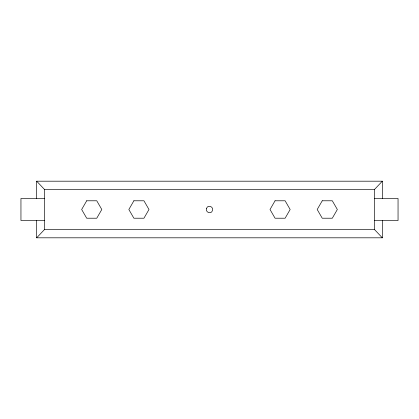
<?xml version="1.0" encoding="UTF-8"?>
<svg xmlns="http://www.w3.org/2000/svg" width="419" height="419" viewBox="0 0 419 419"><rect width="100%" height="100%" fill="white"/><g stroke="black" fill="none" stroke-linecap="round" stroke-linejoin="round"><path stroke-width="0.63" d="M382.322 220.509L382.322 237.809L36.678 237.809L44.545 229.486L44.545 189.514L36.678 181.191L382.322 181.191L382.322 198.491M382.322 237.809L374.455 229.486L374.455 189.514L382.322 181.191M44.545 189.514L374.455 189.514M44.545 198.491L20.95 198.491L20.95 220.509L44.545 220.509M374.455 198.491L398.05 198.491L398.05 220.509L374.455 220.509M44.545 229.486L374.455 229.486M36.678 181.191L36.678 198.491M36.678 220.509L36.678 237.809M206.462 208.636C205.163 212.622 211.674 214.57 212.538 210.364C213.837 206.378 207.326 204.43 206.462 208.636M86.696 200.785L81.663 209.5L86.696 218.215L96.763 218.215L101.796 209.5L96.763 200.785L86.696 200.785M133.881 200.785L128.848 209.5L133.881 218.215L143.947 218.215L148.981 209.5L143.947 200.785L133.881 200.785M275.053 200.785L270.019 209.5L275.053 218.215L285.119 218.215L290.152 209.5L285.119 200.785L275.053 200.785M322.237 200.785L317.204 209.5L322.237 218.215L332.304 218.215L337.337 209.5L332.304 200.785L322.237 200.785"/></g></svg>
